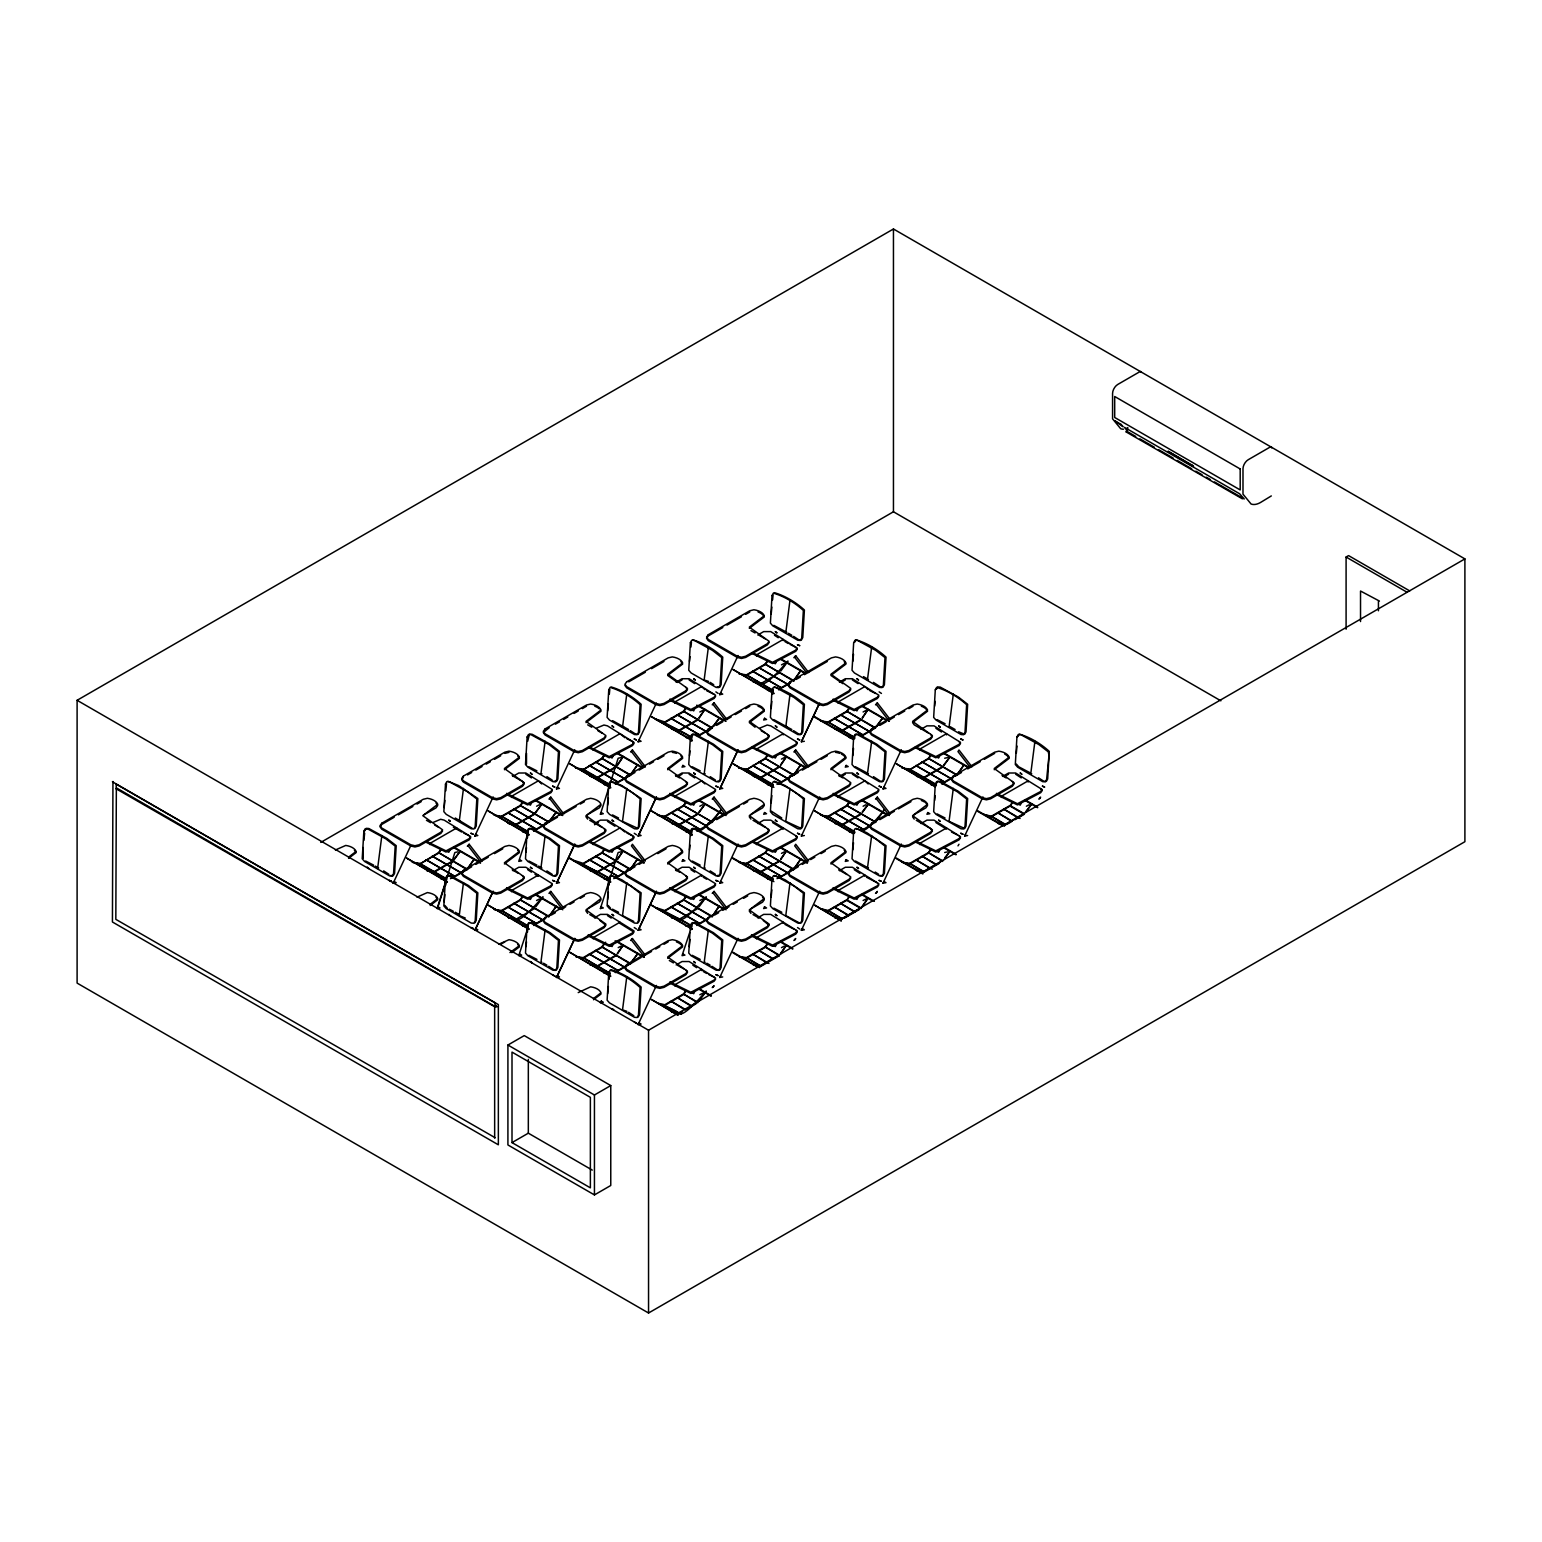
<?xml version="1.0" encoding="UTF-8"?>
<svg xmlns="http://www.w3.org/2000/svg" width="1542" height="1542" viewBox="0 0 1542 1542"><rect width="100%" height="100%" fill="white"/><g stroke="black" fill="none" stroke-linecap="round" stroke-linejoin="round"><path stroke-width="1.5" d="M363.218 847.522L363.257 858.335M363.931 840.351L364.644 833.162M444.154 807.584L444.867 800.394M445.811 790.815L446.525 783.644M444.154 901.839L444.867 894.649M445.811 885.089L446.525 877.899L447.855 875.471L450.457 875.644L468.479 885.532L477.847 892.799L476.227 920.362L474.897 922.791M526.497 753.267L526.516 764.061M527.672 741.297L529.484 734.069L532.106 734.262L550.128 744.131L559.495 751.397L557.857 778.961L556.527 781.389L553.906 781.216M526.015 852.321L526.497 847.522M527.441 837.942L528.154 830.772L529.484 828.343L532.106 828.517L550.128 838.405L559.495 845.652L557.857 873.215L556.527 875.663L553.906 875.471M526.015 946.576L526.497 941.796M527.441 932.216L528.154 925.027L529.484 922.598L532.106 922.791L550.128 932.659L559.495 939.926L557.857 967.489L556.527 969.918L553.906 969.725L548.663 966.314M607.664 710.92L608.377 703.73M609.321 694.17L609.784 689.37M607.664 805.175L608.377 798.004M609.321 788.425L609.784 783.644M607.664 899.449L608.377 892.259M609.071 885.089L609.784 877.899M607.664 993.703L608.377 986.533M609.071 979.343L609.784 972.154M689.525 661.402L690.006 656.603M690.951 647.023L691.433 642.243M689.525 755.657L690.006 750.877M690.951 741.297L692.763 734.069L695.365 734.262L713.387 744.131L722.755 751.397L721.116 778.961L719.786 781.389L717.184 781.216M689.525 849.912L690.006 845.132M690.951 835.552L692.763 828.343L695.365 828.517L713.387 838.405L722.755 845.652L721.116 873.215L719.786 875.663L717.184 875.471M689.293 946.576L690.006 939.386M690.951 929.826L692.763 922.598L695.365 922.791L713.387 932.659L722.755 939.926L721.116 967.489L719.786 969.918L717.184 969.725L711.922 966.314M771.173 614.256L771.867 607.085M772.581 599.896L773.062 595.116M771.173 708.53L771.867 701.34M772.581 694.17L773.062 689.37M771.173 802.784L771.867 795.614M771.173 897.058L771.867 889.869M852.803 661.402L853.516 654.213M852.803 755.657L853.516 748.468M852.803 849.912L853.516 842.742M934.664 706.14L935.146 701.34M934.664 800.394L935.146 795.614M949.062 727.072L953.303 694.131M1016.313 753.267L1017.026 746.077M446.197 880.945L437.986 906.812L440.01 907.968L437.118 908.527L454.871 852.514L457.801 851.859M519.635 859.684L521.659 860.841L518.748 861.38L527.827 833.817M519.635 953.939L521.659 955.115L518.748 955.654L527.827 928.091M600.397 814.253L601.264 812.557L603.288 813.713L600.397 814.253L618.149 758.24L621.079 757.585M600.397 908.527L601.264 906.812L603.288 907.968L600.397 908.527L618.149 852.514L621.079 851.859M682.894 953.939L684.918 955.115L682.027 955.654L689.737 932.39M1242.389 498.837L1126.238 431.991L1127.722 427.886M1127.568 427.577L1126.238 431.991M412.389 862.248L419.906 863.385L446.37 878.67M508.282 823.351L515.799 824.469L534.457 813.713L541.936 803.922M508.282 917.625L515.799 918.743C521.138 926.588 558.416 876.049 535.845 906.754M575.648 767.993L583.165 769.111L609.649 784.396M604.156 784.454L609.861 785.129M604.156 878.709L609.861 879.383M604.156 972.983L609.861 973.657M671.541 917.625L679.058 918.743C684.397 926.588 721.675 876.049 699.104 906.754M738.926 767.993L746.444 769.111L772.908 784.396M834.82 917.625L842.337 918.743L860.995 907.968L846.731 899.738L828.073 910.512L820.826 908.72L827.919 911.206L846.905 900.239L849.353 896.808M902.186 767.993L909.722 769.111L936.187 784.396M902.186 862.248L909.722 863.385L923.966 871.615L940.562 862.036M998.079 823.351L1005.596 824.469L1024.274 813.713L1010.01 805.483L991.352 816.238L984.085 814.446L991.178 816.952L1010.183 805.984L1012.612 802.553M393.21 883.18L394.154 881.504L396.178 882.66L393.21 883.18L410.48 846.211M474.84 836.034L475.784 834.376L477.808 835.533L474.84 836.034L493.132 796.906M493.093 891.604L475.784 928.631L477.808 929.787L474.84 930.308L493.132 891.18M556.489 788.906L557.414 787.23L559.438 788.405L556.489 788.906L574.78 749.778M574.742 844.457L557.414 881.504L559.438 882.66L556.489 883.18L574.78 844.033M638.118 741.779L639.063 740.102L641.087 741.278L638.118 741.779L656.372 703.075M574.742 938.731L557.414 975.758L559.438 976.934L556.489 977.435L574.78 938.307M656.372 797.33L639.063 834.376L641.087 835.533L638.118 836.034L656.41 796.906M719.748 694.652L720.692 692.975L722.716 694.131L719.748 694.652L738.04 655.504M656.372 891.604L639.063 928.631L641.087 929.787L638.118 930.308L656.41 891.18M738.001 750.202L720.692 787.23L722.716 788.405L719.748 788.906L738.04 749.778M638.118 1024.563L639.063 1022.886L641.087 1024.061L638.118 1024.563L656.41 985.434M719.748 883.18L720.692 881.504L722.716 882.66L719.748 883.18L738.04 844.033M804.346 741.278L801.377 741.779L818.667 704.81M819.65 703.075L801.377 741.779M722.716 976.934L719.748 977.435L738.04 938.307M804.346 835.533L801.377 836.034L819.689 796.906M801.377 930.308L802.322 928.631L804.346 929.787L801.377 930.308L819.689 891.18M883.026 788.906L883.971 787.23L885.975 788.405L883.026 788.906L901.318 749.778M883.026 883.18L883.971 881.504L885.975 882.66L883.026 883.18L901.318 844.033M967.624 835.533L964.656 836.034L982.948 796.906M437.118 908.527L437.986 906.812M531.296 803.459L530.409 805.155L528.386 803.999M531.296 897.714L530.409 899.429L528.386 898.254M694.555 709.185L693.688 710.901L691.664 709.725M612.926 944.841L612.058 946.557L610.034 945.381M694.555 803.459L693.688 805.155L691.664 803.999M776.204 662.058L775.318 663.773L773.294 662.597M694.555 897.714L693.688 899.429L691.664 898.254M694.555 991.969L693.688 993.684L691.664 992.528M857.834 709.185L856.947 710.901L854.943 709.725M776.204 944.841L775.318 946.557L773.294 945.381M857.834 803.459L856.947 805.155L854.943 803.999M857.834 897.714L856.947 899.429L854.943 898.254M1021.093 803.459L1020.226 805.155L1018.202 803.999M364.876 830.772L366.206 828.343L368.827 828.517L386.849 838.405L396.217 845.652L394.579 873.215L393.249 875.663L390.646 875.471M474.897 828.517L476.227 826.088L477.847 798.525L458.494 785.495L447.855 781.196M638.157 922.791L639.487 920.362L641.125 892.799L621.754 879.769L611.114 875.471M638.157 1017.045L639.487 1014.617L641.125 987.053C632.779 979.401 621.908 972.867 611.114 969.725M854.692 642.243L856.022 639.814C866.816 642.956 877.687 649.471 886.033 657.123L884.395 684.706L883.065 687.134L880.443 686.942L873.447 682.374M854.692 736.498L856.022 734.069L858.643 734.262L876.666 744.131L886.033 751.397L884.395 778.961L883.065 781.389L880.443 781.216L873.447 776.648M801.435 922.791L802.765 920.362L804.404 892.799L785.032 879.769L774.392 875.471M936.322 689.37L937.652 686.942L940.273 687.115L958.295 697.003L967.663 704.27L966.024 731.833L964.694 734.262L958.584 731.795M936.322 783.644L937.652 781.196L940.273 781.389L958.295 791.277L967.663 798.525L966.024 826.088L964.694 828.517L949.062 821.346L953.303 788.386M1017.971 736.498L1019.301 734.069C1030.095 737.211 1040.946 743.726 1049.292 751.397L1047.673 778.961L1046.343 781.389L1043.722 781.216L1038.479 777.785M474.84 930.308L475.784 928.631M556.489 883.18L557.414 881.504M556.489 977.435L557.414 975.758M638.118 836.034L639.063 834.376M638.118 930.308L639.063 928.631M719.748 788.906L720.692 787.23M719.748 977.435L720.692 975.758M801.377 836.034L802.322 834.376M964.656 836.034L965.6 834.376M1271.321 495.926L1260.508 502.499A20.894 12.066 -60 0 1 1251.082 504.022L1242.987 494.134L1242.987 468.691A7.421 4.279 -60 0 1 1248.249 459.709L1270.203 447.026A2.159 1.253 -60 0 1 1271.726 447.912M482.087 861.034L469.173 844.264L468.17 845.864L479.678 860.802M563.717 813.887L550.802 797.137L549.819 798.737L562.753 815.545M645.346 766.76L632.432 749.99L631.449 751.609L642.956 766.547M563.717 908.161L550.802 891.392L549.819 892.991L562.753 909.799M726.995 719.632L714.081 702.863L713.079 704.463L726.031 721.27M808.625 672.505L795.711 655.736L794.708 657.335L806.215 672.273M726.995 813.887L714.081 797.137L713.079 798.737L726.031 815.545M645.346 955.288L632.432 938.519L631.449 940.138L644.383 956.927M808.625 766.76L795.711 749.99L794.708 751.609L806.215 766.547M726.995 908.161L714.081 891.392L713.079 892.991L726.031 909.799M890.254 719.632L877.34 702.863L876.357 704.463L889.291 721.27M713.079 987.266L714.081 985.646L712.231 987.612M890.254 813.887L877.34 797.137L876.357 798.737L889.291 815.545M794.708 940.138L795.711 938.519L793.86 940.485M876.357 892.991L877.34 891.392L875.509 893.358M957.987 845.864L958.989 844.264M1039.616 798.737L1040.619 797.137L1038.768 799.084M440.973 849.218L438.564 852.61L419.906 863.983L446.37 879.268M441.166 849.681L438.738 853.112L419.732 864.079L412.35 862.248M460.345 850.991L452.982 861.342L433.996 872.309L426.594 870.478L434.15 871.615L452.828 860.841L460.306 851.049M450.495 878.651L467.072 869.071L474.3 858.913L467.245 869.572L452.037 878.342M522.603 802.091L520.194 805.483L501.535 816.238L494.018 815.12L501.362 816.952L520.367 805.984L522.815 802.553M541.974 803.864L534.631 814.215L515.626 825.182L508.243 823.351M548.875 822.445L556.238 812.094M604.252 754.963L601.843 758.336L583.165 769.709L609.649 784.994M604.445 755.407L601.997 758.837L583.011 769.805L575.609 767.974M522.603 896.345L520.194 899.738L501.535 910.512L494.018 909.394L501.362 911.206L520.367 900.239L522.815 896.808M617.301 764.871L623.315 756.409L617.475 765.352M615.836 783.182L630.35 774.797L637.578 764.639L630.505 775.298L615.316 784.088M685.882 707.817L683.472 711.209L664.814 721.984C633.897 711.594 689.409 732.739 691.279 737.866M686.074 708.279L683.646 711.71L664.641 722.678L691.279 737.269M548.701 916.199L520.194 899.738L548.701 916.796L556.199 906.407M548.875 916.7L556.238 906.349M604.252 849.218L601.843 852.61L583.165 863.385C552.248 852.996 607.76 874.141 609.649 879.268M604.445 849.681L601.997 853.112L583.011 864.079L609.649 878.67M698.931 717.743L704.945 709.281L699.104 718.225M617.301 859.145L623.315 850.683L617.475 859.626M697.466 736.054L711.98 727.67L719.478 717.878M713.368 726.455L719.516 717.82M767.511 660.689L765.102 664.082L746.444 674.856L738.926 673.719L746.27 675.55L765.275 664.583L767.704 661.152M613.755 878.651L630.35 869.071L637.578 858.913L630.505 869.572M685.882 802.091L683.472 805.483L664.814 816.238L657.297 815.12L664.641 816.952L683.646 805.984L686.074 802.553M780.753 671.098C803.382 640.277 766.046 690.951 760.707 683.087L753.171 681.95L760.534 683.781L779.52 672.813M604.252 943.492L601.843 946.865L583.165 957.64L575.648 956.522L583.011 958.334L601.997 947.366L605.659 942.22M698.931 812.017L705.214 803.922M699.104 812.499L705.253 803.864M793.783 681.044L800.838 670.385L793.61 680.542L765.102 664.082L793.61 681.14M617.301 953.399L623.315 944.938L617.475 953.881M712.153 822.445C736.98 787.191 703.788 836.246 697.466 830.309M767.511 754.963L765.102 758.336L746.444 769.709L772.908 784.994M767.704 755.407L765.275 758.837L746.27 769.805L738.888 767.974M615.836 971.711L630.35 963.326L637.829 953.534M630.505 963.827L637.868 953.476M685.882 896.345L683.472 899.738L664.814 910.512C633.897 900.123 689.409 921.268 691.279 926.395M686.074 896.808L683.646 900.239L664.641 911.206L691.279 925.798M780.56 764.871L786.593 756.409L780.753 765.352M777.033 784.377L793.61 774.797L800.838 764.639L793.783 775.298M849.141 707.817L846.731 711.209L828.073 721.984L820.556 720.866L827.919 722.678L846.905 711.71L849.353 708.279M711.98 916.199L683.472 899.738L711.98 916.796L719.208 906.041L712.153 916.7M767.511 849.218L765.102 852.61L746.444 863.385L738.926 862.248L746.27 864.079L765.275 853.112L767.704 849.681M862.209 717.743L868.223 709.281L862.383 718.225M685.882 990.619L683.472 993.992L664.814 1004.767C645.038 999.91 676.803 1009.181 679.058 1013.595L682.701 1011.513M686.074 991.063L683.646 994.494L664.641 1005.461L681.101 1014.173M780.56 859.145L786.593 850.683L780.753 859.626M860.744 736.054L875.258 727.67L882.737 717.878M876.646 726.455L882.776 717.82M678.904 1013.692L671.502 1011.88L679.058 1012.998C684.397 1020.862 721.675 970.303 699.104 1001.009M777.033 878.651L793.61 869.071L800.838 858.913L793.783 869.572M849.141 802.091L846.731 805.483L828.073 816.238L820.556 815.12L827.919 816.952L846.905 805.984L849.353 802.553M767.511 943.492L765.102 946.865L746.444 957.64L738.926 956.522L746.27 958.334L765.275 947.366L767.704 943.935M862.209 812.017L868.493 803.922M862.383 812.499L868.532 803.864M780.56 953.399L786.593 944.938L780.753 953.881M875.413 822.445C900.258 787.191 867.067 836.246 860.744 830.309M930.79 754.963L928.38 758.336L909.722 769.709L936.187 784.994M930.982 755.407L928.535 758.837L909.549 769.805L902.147 767.974M849.141 896.345L846.731 900.335L860.995 908.566M943.839 764.871L950.123 756.775M944.012 765.352L950.161 756.717M862.209 906.272L868.223 897.81L862.383 906.754M956.888 774.797L964.116 764.639L957.062 775.298L928.38 758.336L956.888 774.797L942.374 783.182M930.79 849.218L928.38 852.61L909.722 863.385L923.966 872.213M930.982 849.681L928.535 853.112L909.549 864.079L902.147 862.248M945.034 857.448L950.123 851.049M944.012 859.626L950.161 850.991M1012.419 802.091L1010.01 806.081L1024.274 814.311M1025.469 812.017L1031.752 803.922M1025.661 812.499L1031.791 803.864M463.39 777.303L461.675 779.693L463.39 782.083L492.418 798.852L496.582 799.835L500.726 798.852L522.487 786.285L524.203 783.876L522.487 781.486L512.214 775.549M442.573 831.022L440.858 833.412L419.077 845.98L414.933 846.963L410.789 845.98L381.761 829.211L380.045 826.82L381.761 824.43L394.193 817.241M504.407 769.728L519.384 758.356A13.917 8.038 0 0 0 517.669 755.946M463.39 871.558L461.675 873.948L463.39 876.357L492.418 893.107L496.582 894.109L500.726 893.107L522.487 880.54L524.203 878.15L522.487 875.76M586.037 722.581L601.014 711.209M552.306 790.68L550.841 792.704L527.634 804.924L506.605 794.573M504.407 863.983L519.384 852.61A13.917 8.038 0 0 0 517.669 850.22M605.852 736.748L604.136 739.138L582.356 751.725L578.211 752.708L574.067 751.725L545.039 734.956L543.304 732.566L549.183 727.766M601.014 805.483L599.298 807.873L587.675 814.581L586.037 816.855L587.675 819.13M626.669 777.303L624.953 779.693L626.669 782.083L655.697 798.852L659.841 799.835L663.985 798.852L685.766 786.285L687.481 783.876L685.766 781.486M552.306 884.935L550.841 886.978L527.634 899.179L506.605 888.828M749.316 628.326L764.292 616.954A13.917 8.038 0 0 0 758.066 611.962M715.584 696.406L714.119 698.449L690.912 710.65L669.864 700.299M667.686 769.728L682.643 758.356A13.917 8.038 0 0 0 680.928 755.946M769.111 642.494L767.396 644.884L745.634 657.451L741.471 658.453L737.327 657.451L708.298 640.701L706.583 638.292L708.298 635.902L722.812 627.517M601.014 899.738L599.298 902.128L587.675 908.855L586.037 911.11L587.675 913.384M626.669 871.558L624.953 873.948L626.669 876.357L655.697 893.107L659.841 894.109L663.985 893.107L685.766 880.54L687.481 878.15L685.766 875.76M789.928 683.029L788.213 685.438L789.928 687.828L818.975 704.578L823.12 705.581L827.264 704.578L849.025 692.011L850.76 689.621M715.584 790.68L714.119 792.704L690.912 804.924L669.864 794.573M667.686 863.983L682.643 852.61A13.917 8.038 0 0 0 680.928 850.22M601.014 994.012L593.477 999.756M626.669 965.832L624.953 968.222L626.669 970.612L655.697 987.381L659.841 988.364L663.985 987.381L685.766 974.814L687.481 972.404L685.766 970.014M764.292 805.483L762.558 807.873L750.954 814.581L749.316 816.855L750.954 819.13M789.928 777.303L788.213 779.693L789.928 782.083L818.975 798.852L823.12 799.835L827.264 798.852L849.025 786.285L850.76 783.876M715.584 884.935L714.119 886.978L690.912 899.179L669.864 888.828M667.686 958.257L682.643 946.865A13.917 8.038 0 0 0 676.437 941.892M878.844 696.406L877.398 698.449L854.172 710.65L833.143 700.299M830.945 769.728L845.922 758.356A13.917 8.038 0 0 0 841.412 754.077M871.577 730.176L869.861 732.566L871.577 734.956L900.605 751.725L904.749 752.708L908.893 751.725L930.674 739.138L932.39 736.748L930.674 734.358M789.928 871.558L788.213 873.948L789.928 876.357L818.975 893.107L823.12 894.109L827.264 893.107L849.025 880.54L850.76 878.15M715.584 979.209L714.119 981.232L690.912 993.453L669.864 983.102M878.844 790.68L877.398 792.704L854.172 804.924L833.143 794.573M830.945 863.983L845.922 852.61A13.917 8.038 0 0 0 844.206 850.22M871.577 824.43L869.861 826.82L871.577 829.211L900.605 845.98L904.749 846.963L908.893 845.98L930.674 833.412L932.39 831.022L930.674 828.613L916.276 820.305M953.207 777.303L951.491 779.693L953.207 782.083L982.235 798.852L986.379 799.835L990.523 798.852L1012.304 786.285L1014.019 783.876L1012.304 781.486M878.844 884.935L877.398 886.978L854.172 899.179L833.143 888.828M994.224 769.728L1009.181 758.356A13.917 8.038 0 0 0 1004.69 754.077M467.322 846.211L469.173 844.264M548.952 799.084L550.802 797.137M630.601 751.956L632.432 749.99M712.231 704.829L714.081 702.863M548.952 893.358L550.802 891.392M793.86 657.702L795.711 655.736M712.231 799.084L714.081 797.137M793.86 751.956L795.711 749.99M630.601 940.485L632.432 938.519M875.509 704.829L877.34 702.863M712.231 893.358L714.081 891.392M875.509 799.084L877.34 797.137M77.1 700.299L893.454 228.987L1464.9 558.898L1464.9 841.701L648.546 1313.013L77.1 983.102L77.1 700.299L648.546 1030.229L1464.9 558.898M112.431 781.775L498.355 1004.594L498.355 1144.8L112.431 922L112.951 781.486M495.175 1137.745L115.823 919.34L116.344 788.328M320.755 842.414L893.454 511.771L1220.879 700.82M335.385 850.008L345.736 845.44A13.917 8.038 0 0 1 356.106 851.415L348.569 857.159M398.356 814.851L412.87 806.466M417.015 804.076L421.159 801.686M467.534 774.913L471.698 772.503M475.842 770.113L482.068 766.528M486.212 764.138L490.356 761.729M494.5 759.339L500.726 755.753M555.39 724.181L559.553 721.791M563.697 719.401L567.841 716.991M574.067 713.406L578.211 711.016M582.356 708.626L586.5 706.217M628.731 681.834L645.327 672.254M651.553 668.669L663.985 661.479M726.957 625.127L741.471 616.742M745.634 614.352L749.778 611.962M348.569 858.354L356.106 852.61A13.917 8.038 0 0 0 354.39 850.22M424.397 814.581L436.02 807.873L437.735 805.483A13.917 8.038 0 0 0 436.02 803.093M433.206 822.406L440.665 819.284L444.192 820.132L470.676 836.612L469.211 838.636L446.004 850.856L426.633 841.469M512.869 776.416L518.787 773.005L525.822 773.005L552.306 789.485L550.841 791.509L527.634 803.729L506.605 793.378M596.484 728.132L603.944 725.029L607.452 725.858L633.935 742.357L632.49 744.381L609.263 756.602L589.911 747.195M676.148 682.142L682.046 678.731L689.101 678.731L715.584 695.211L714.119 697.254L690.912 709.455L669.864 699.104M757.777 635.015L763.695 631.603L770.73 631.603L797.214 648.083L795.749 650.126L772.542 662.328L753.171 652.941M678.114 682.2L682.046 679.926M616.087 766.567L597.429 777.341L589.911 776.224L597.255 778.035L616.26 767.068M697.716 719.439L679.058 730.214L671.541 729.096L678.904 730.908L697.89 719.941M417.015 897.155L427.385 892.567A13.917 8.038 0 0 1 437.735 898.543L430.218 904.287M534.187 830.309L548.701 821.944L556.199 812.152M779.096 688.927L791.547 681.737M467.534 869.168L471.698 866.777M475.842 864.387L488.274 857.198M494.5 853.613L502.788 848.813M557.472 817.241L545.039 824.43L543.304 826.82L545.039 829.211L574.067 845.98L578.211 846.963L582.356 845.98L604.136 833.412L605.852 831.022L604.136 828.613M563.697 813.656L576.13 806.466M580.274 804.076L584.437 801.686M628.731 776.108L634.957 772.503M639.101 770.113L645.327 766.528M649.471 764.138L653.615 761.729M657.779 759.339L663.985 755.753M712.443 727.766L706.583 732.566L708.298 734.956L737.327 751.725L741.471 752.708L745.634 751.725L767.396 739.138L769.111 736.748L767.396 734.358M716.606 725.376L722.812 721.791M726.957 719.401L731.12 716.991M735.264 714.601L741.471 711.016M745.634 708.626L749.778 706.217M796.154 679.444L800.298 677.054M804.461 674.664L827.264 661.479M533.686 831.215L546.986 823.524M698.854 735.842L710.245 729.27M778.594 689.814L789.986 683.241M430.218 905.501L437.735 899.738A13.917 8.038 0 0 0 436.02 897.348M512.869 870.671L518.787 867.259L525.822 867.259L552.306 883.739L550.841 885.783L527.634 897.984L506.605 887.633M594.518 823.544L600.416 820.132L607.452 820.132L633.935 836.612L632.49 838.636L609.263 850.856L589.911 841.469M676.148 776.416L682.046 773.005L689.101 773.005L715.584 789.485L714.119 791.509L690.912 803.729L669.864 793.378M759.743 728.132L767.203 725.029L770.73 725.858L797.214 742.357L795.749 744.381L772.542 756.602L753.171 747.195M839.407 682.142L845.324 678.731L852.36 678.731L878.844 695.211L877.398 697.254L854.172 709.455L833.143 699.104M594.518 824.739L598.45 822.464M678.114 776.474L682.046 774.2M841.392 682.2L845.324 679.926M616.087 860.841L597.429 871.615L589.911 870.478L597.255 872.309L616.26 861.342M697.716 813.713L679.058 824.469L671.541 823.351L678.904 825.182L697.89 814.215M779.365 766.567L760.707 777.341L753.171 776.224L760.534 778.035L779.52 767.068M860.995 719.439L842.337 730.214L834.82 729.096L842.163 730.908L861.168 719.941M534.631 908.469L515.626 919.437L508.243 917.606M498.644 944.282L509.014 939.695A13.917 8.038 0 0 1 519.384 945.67L509.92 952.551M534.187 924.583L546.639 917.394M500.726 944.282L504.87 941.892M533.686 925.47L545.078 918.897M551.246 915.1L555.39 912.71M561.616 909.125L565.76 906.715M569.923 904.325L574.067 901.935M580.274 898.35L584.437 895.941M615.316 878.342L634.957 866.777M639.101 864.387L643.265 861.978M657.779 853.613L666.067 848.813M696.945 831.215L712.443 822.04M716.606 819.65L739.408 806.466M743.552 804.076L747.697 801.686M778.594 784.088L788.078 778.594M792.01 776.108L798.236 772.503M802.38 770.113L816.894 761.729M821.038 759.339L827.264 755.753M862.113 735.842L875.721 727.766M879.865 725.376L886.091 721.791M890.235 719.401L894.379 716.991M898.523 714.601L904.749 711.016M908.893 708.626L913.037 706.217M511.848 952.628L519.384 946.865A13.917 8.038 0 0 0 517.669 944.475M594.518 917.798L600.416 914.387L607.452 914.387L633.935 930.867L632.49 932.91L609.263 945.111L588.234 934.76M676.148 870.671L682.046 867.259L689.101 867.259L715.584 883.739L714.119 885.783L690.912 897.984L669.864 887.633M757.777 823.544L763.695 820.132L770.73 820.132L797.214 836.612L795.749 838.636L772.542 850.856L753.171 841.469M839.407 776.416L845.324 773.005L852.36 773.005L878.844 789.485L877.398 791.509L854.172 803.729L833.143 793.378M921.056 729.27L926.954 725.858L934.009 725.858L960.493 742.357L959.028 744.381L935.801 756.602L916.449 747.195M841.392 776.474L845.324 774.2M115.823 788.617L495.175 1007.042M616.087 955.096L597.429 965.87L589.911 964.752L597.255 966.564L616.26 955.597M779.365 860.841L760.707 871.615L753.171 870.478L760.534 872.309L779.52 861.342M860.995 813.713L842.337 824.469L834.82 823.351L842.163 825.182L861.168 814.215M942.625 766.567L923.966 777.341L916.449 776.224L923.812 778.035L942.798 767.068M697.89 908.469L678.904 919.437L671.502 917.606M578.211 992.605L590.644 986.822A13.917 8.038 0 0 1 601.014 992.817L593.477 998.561M697.466 924.583L709.898 917.394M615.316 972.597L641.183 957.447M645.327 955.057L651.553 951.453M655.697 949.062L659.841 946.672M663.985 944.282L668.129 941.892M696.945 925.47L708.356 918.897M714.524 915.1L718.668 912.71M722.812 910.32L729.038 906.715M733.182 904.325L737.327 901.935M743.552 898.35L747.697 895.941M778.594 878.342L798.236 866.777M802.38 864.387L806.524 861.978M810.668 859.588L814.812 857.198M821.038 853.613L825.182 851.203M862.113 830.116L875.721 822.04M879.865 819.65L894.379 811.265M898.523 808.875L910.975 801.686M941.854 784.088L951.356 778.594M955.288 776.108L961.495 772.503M967.721 768.918L980.172 761.729M984.316 759.339L994.686 753.363M1346.089 629.213L1346.089 557.028L1348.575 555.602L1409.735 590.914M507.916 1045.033L524.241 1035.607L610.767 1085.568L610.767 1185.49L594.441 1194.915L507.916 1144.954L507.916 1045.033L594.441 1094.993L610.767 1085.568M676.148 964.945L682.046 961.533L689.101 961.533L715.584 978.013L714.119 980.037L690.912 992.258L669.864 981.907M757.777 917.798L763.695 914.387L770.73 914.387L797.214 930.867L795.749 932.91L772.542 945.111L751.513 934.76M839.407 870.671L845.324 867.259L852.36 867.259L878.844 883.739L877.398 885.783L854.172 897.984L833.143 887.633M921.056 823.544L926.954 820.132L934.009 820.132L960.493 836.612L959.028 838.636L935.801 850.856L916.449 841.469M1002.686 776.416L1008.603 773.005L1015.638 773.005L1042.122 789.485L1040.657 791.509L1017.45 803.729L996.421 793.378M1004.652 776.474L1008.603 774.2M779.52 955.597L760.534 966.564L753.132 964.733L760.707 965.87L779.365 955.096L765.102 946.865L779.365 955.693M686.498 1009.316L696.001 1003.823M844.072 918.338L859.26 909.568M939.001 863.539L923.812 872.309L916.411 870.478L923.966 871.615M1007.331 824.083L1011.128 821.886M1014.944 819.689L1024.428 814.215M512.002 1142.603L590.374 1187.841L590.374 1097.345L512.002 1052.107L512.002 1142.603L528.328 1133.177L592.263 1170.089M790.024 599.857L785.784 632.818L786.825 632.355L773.795 625.358M708.395 646.985L704.154 679.945L708.51 681.41M626.765 694.131L622.525 727.072L623.546 726.629M545.116 741.259L540.876 774.2L541.917 773.756M463.487 788.386L459.246 821.346L460.287 820.884M381.857 835.513L377.617 868.474L378.638 868.03L375.304 866.103M871.673 646.985L867.433 679.945L868.454 679.502M790.024 694.131L785.784 727.072L786.825 726.629M708.395 741.259L704.154 774.2L705.176 773.756M626.765 788.386L622.525 821.346L638.157 828.517L639.487 826.088L641.125 798.525L621.754 785.495L611.114 781.196M545.116 835.513L540.876 868.474L541.917 868.03L538.582 866.103M463.487 882.641L459.246 915.601L465.279 918.03M871.673 741.259L867.433 774.2L868.454 773.756M790.024 788.386L785.784 821.346L801.435 828.517L802.765 826.088L804.404 798.525L785.032 785.495L774.392 781.196M708.395 835.513L704.154 868.474L705.176 868.03M626.765 882.641L622.525 915.601L633.801 921.461M545.116 929.787L540.876 962.728L541.917 962.285M1034.933 741.259L1030.692 774.2L1031.733 773.756M871.673 835.513L867.433 868.474L868.454 868.03L855.424 861.014M790.024 882.641L785.784 915.601L798.814 922.598M708.395 929.787L704.154 962.728L705.176 962.285M626.765 976.915L622.525 1009.875L626.881 1011.34M1360.526 621.561L1360.526 591.029L1379.435 601.072M504.87 753.363L509.014 752.361M784.358 663.33L781.486 664.853M702.709 710.457L699.837 711.98M865.987 710.457L863.115 711.98M539.449 804.712L536.577 806.235M784.358 757.585L781.486 759.107M702.709 804.712L699.837 806.235M944.687 758.24L947.617 757.585M865.987 804.712L863.115 806.235M539.449 898.986L536.577 900.509M784.358 851.859L781.486 853.381M1029.246 804.712L1026.374 806.235M702.709 898.986L699.837 900.509M944.687 852.514L947.617 851.859M621.079 946.113L618.207 947.636M865.987 898.986L863.115 900.509M784.358 946.113L781.486 947.636M702.709 993.241L699.837 994.763M774.392 592.668C785.186 595.829 796.038 602.344 804.404 609.996L802.765 637.559L801.435 639.988L798.814 639.814L793.571 636.383M692.763 639.814C703.557 642.956 714.409 649.471 722.755 657.123L721.116 684.706L719.786 687.134L717.184 686.942M774.392 686.942C785.186 690.084 796.038 696.598 804.404 704.27L802.765 731.833L801.435 734.262L798.814 734.069L793.571 730.657M611.114 686.942C621.908 690.084 632.779 696.598 641.125 704.27L639.487 731.833L638.157 734.262L635.555 734.069L630.293 730.657M856.022 828.343L866.662 832.641L886.033 845.652L884.395 873.215L883.065 875.663L880.443 875.471M773.14 690.874L767.434 690.18L772.947 691.548M854.769 738.001L849.064 737.327L854.576 738.676M936.418 785.129L930.713 784.454L936.225 785.822M691.51 738.001L685.805 737.327L691.317 738.676M998.04 823.351L1005.442 825.182M773.14 785.129L767.434 784.454L772.947 785.822M854.769 832.256L849.064 831.581L854.576 832.95M604.117 784.435L609.688 785.822M691.51 832.256L685.805 831.581L691.317 832.95M773.14 879.383L767.434 878.709L772.947 880.077M528.231 832.256L522.526 831.581L528.039 832.95M834.781 917.606L842.163 919.437M604.117 878.709L609.688 880.077M691.51 926.53L685.805 925.855L691.317 927.205M446.602 879.383L440.896 878.709L446.409 880.077M528.231 926.53L522.526 925.855L528.039 927.205M604.117 972.963L609.688 974.351M879.152 691.876L881.446 693.437M715.893 691.876L718.167 693.437M634.263 833.278L636.538 834.82M797.522 927.552L799.797 929.094M634.263 927.552L636.538 929.094M552.614 974.679L554.889 976.221M634.263 1021.806L636.538 1023.348M790.121 644.44L795.749 647.255L797.214 649.278L795.749 651.322L772.542 663.523L751.513 653.172M869.881 690.643L875.509 693.437M706.602 690.643L714.119 694.382M951.51 832.044L957.139 834.839M626.842 738.714L632.49 741.509L633.935 743.552L632.49 745.576L609.263 757.797L588.234 747.446M877.398 882.911L866.546 877.244M626.842 832.969L632.49 835.783L633.935 837.807L632.49 839.85L609.263 852.051L588.234 841.701M793.879 929.113L784.917 924.371M463.583 832.969L469.211 835.783L470.676 837.807L469.211 839.85L446.004 852.051L424.975 841.701M708.491 974.371L714.119 977.165M937.054 719.632L945.092 723.738M773.795 719.632L791.817 729.52M855.424 766.76L866.797 772.793M937.054 813.887L945.092 818.012M612.521 720.654L628.538 729.52M692.165 766.76L700.184 770.865M781.813 818.012L771.424 811.208M528.887 766.76L536.924 770.865M612.521 814.928L618.554 818.012M692.165 861.014L700.184 865.139M773.795 908.161L781.813 912.266M528.887 861.014L536.924 865.139M612.521 909.182L618.554 912.266M692.165 955.288L700.184 959.394M365.608 861.014L373.646 865.139M449.262 909.182L453.271 911.245M528.887 955.288L536.924 959.394M1346.089 557.028L1407.248 592.359M1135.722 436.463L1129.033 432.57M1139.866 438.853L1154.38 447.238M1158.524 449.628L1173.038 458.013M1177.182 460.403L1191.696 468.787M1195.84 471.177L1202.066 474.763M1206.21 477.172L1210.354 479.562M1214.518 481.952L1244.24 498.953L1239.575 493.748L1124.465 427.346L1127.973 431.721M788.482 633.319L791.817 635.246M863.462 676.61L866.797 678.538M950.084 726.629L955.096 729.52M1030.056 772.793L1018.703 766.76L1016.332 764.061M784.917 641.588L788.232 643.515M868.204 689.679L864.869 686.556L838.135 701.995L838.135 703.191M750.954 630.601L755.06 632.972M759.165 635.343L765.333 638.908M842.857 683.665L830.945 675.454L845.922 664.082A13.917 8.038 0 0 0 844.206 661.691M928.612 733.163L914.213 724.856L912.594 722.581L927.552 711.209A13.917 8.038 0 0 0 921.345 706.217M1002.03 775.549L1006.136 777.92M780.445 658.607L805.02 672.794M862.074 705.735L888.693 721.097M943.723 752.862L968.28 767.049M1025.353 800.009L1037.631 807.083M780.445 659.205L805.02 673.391M862.074 706.332L886.65 720.519M943.723 753.46L968.28 767.646M1025.353 800.606L1037.631 807.7M914.772 747.446L935.801 757.797L959.028 745.576L960.493 743.552L959.028 741.509M996.421 794.573L1017.45 804.924L1040.657 792.704L1042.122 790.68L1040.657 788.637M875.258 727.67L846.731 711.209L875.258 728.267M1020.091 818.474L1003.784 809.068L1018.048 817.896M1011.822 820.884L997.578 812.653L1011.822 821.481M772.908 690.141L746.444 674.856L772.908 690.739M854.557 737.269L828.073 721.984L854.557 737.866M1005.596 824.469L991.352 816.238L1005.596 825.086M773.911 693.11L732.97 669.459L773.911 693.707M814.6 716.606L853.497 739.061M935.146 786.189L896.23 763.733L935.146 786.786M977.879 810.861L1004.497 826.223M814.6 717.203L853.497 739.659M977.879 811.458L1002.435 825.645M704.945 689.679L701.61 686.556L674.876 701.995L674.876 703.191M868.204 783.934L864.869 780.83L838.135 796.25L838.135 797.445M677.536 682.47L667.686 675.454L682.643 664.082A13.917 8.038 0 0 0 680.928 661.691M755.06 727.226L749.316 722.581L764.292 711.209A13.917 8.038 0 0 0 758.066 706.217M761.228 730.792L765.333 733.163M838.752 775.549L842.857 777.92M698.815 705.735L725.434 721.097M780.445 752.862L805.02 767.049M862.074 800.009L888.693 815.371M943.723 847.136L956.001 854.229M696.753 705.157L723.371 720.519M780.445 753.46L805.02 767.646M862.074 800.606L886.65 814.793M943.723 847.734L956.001 854.827M751.513 747.446L772.542 757.797L795.749 745.576L797.214 743.552L795.749 741.509M914.772 841.701L935.801 852.051L959.028 839.85L960.493 837.807L959.028 835.783M711.98 727.67L683.472 711.209L711.98 728.267M793.61 774.797L765.102 758.336L793.61 775.395M942.625 860.841L928.38 852.61L942.625 861.438M936.418 864.426L922.155 856.195L936.418 865.023M932.235 869.187L915.929 859.781L930.192 868.609M854.557 831.523L828.073 816.238L854.557 832.14M692.281 740.237L651.322 716.606L692.281 740.835M773.911 787.364L732.97 763.733L771.867 786.786M853.497 833.316L814.6 810.861L853.497 833.914M896.23 857.988L922.848 873.37M896.23 858.586L922.848 873.967M624.973 737.77L619.98 733.684L593.227 749.123L593.227 750.318M704.945 783.934L701.61 780.83L674.876 796.25L674.876 797.445M587.675 724.856L591.781 727.226M597.949 730.792L602.074 733.163M675.473 775.549L679.598 777.92M752.997 820.305L765.333 827.437M838.752 869.823L846.982 874.565M617.166 752.862L641.742 767.049M698.815 800.009L725.434 815.371M780.445 847.136L807.064 862.498M862.074 894.264L874.372 901.357M617.166 753.46L641.742 767.646M698.815 800.606L723.371 814.793M780.445 847.734L807.064 863.096M862.074 894.861L872.309 900.779M751.513 841.701L772.542 852.051L795.749 839.85L797.214 837.807L795.749 835.783M630.35 774.797L601.843 758.336L630.35 775.395M793.61 869.071L765.102 852.61L793.61 869.669M854.769 911.553L840.525 903.323L854.769 912.151M848.563 915.158L834.299 906.927L848.563 915.755M691.279 831.523L664.814 816.238L691.279 832.14M772.908 878.67L746.444 863.385L772.908 879.268M842.337 918.743L828.073 910.512L842.337 919.34M610.651 787.364L569.692 763.733L610.651 787.962M692.281 834.511L651.322 810.861L692.281 835.109M732.97 857.988L773.911 881.638M841.219 920.497L814.6 905.115L841.219 921.094M732.97 858.586L771.867 881.06M541.666 783.934L538.331 780.83L511.597 796.25L511.597 797.445M624.973 832.044L619.98 827.958L593.227 843.397L593.227 844.592M703.268 877.244L706.602 879.171M589.738 820.305L602.074 827.437M675.473 869.823L679.598 872.194M752.997 914.579L759.165 918.126M763.29 920.516L769.111 925.277L767.396 927.667L745.634 940.235L741.471 941.237L737.327 940.235L708.298 923.485L706.583 921.094M535.537 800.009L562.155 815.371M617.166 847.136L643.785 862.498M698.815 894.264L723.371 908.45M780.445 941.391L792.723 948.484M535.537 800.606L560.112 814.793M617.166 847.734L643.785 863.096M698.815 894.861L723.371 909.048M780.445 941.989L792.723 949.082M751.513 935.955L772.542 946.325L795.749 934.105L797.214 932.081L795.749 930.038M630.35 869.071L601.843 852.61L630.35 869.669M773.14 958.7L758.876 950.47L773.14 959.297M768.957 963.461L752.669 954.055L766.914 962.883M528.019 831.523L501.535 816.238L528.019 832.14M760.707 965.87L746.444 957.64L760.707 966.468M529.002 834.511L488.062 810.861L529.002 835.109M569.692 857.988L610.651 881.638M692.281 928.766L651.322 905.115L692.281 929.363M732.97 952.262L759.589 967.624M569.692 858.586L610.651 882.236M732.97 952.86L757.546 967.046M455.275 818.012L472.276 828.343M706.853 963.249L710.187 965.176M453.367 827.225L461.694 832.044M534.997 874.353L538.331 876.28L538.331 875.085L511.597 890.524L511.597 891.719M703.268 971.499L706.602 973.426M426.459 820.305L430.565 822.676M434.69 825.066L438.795 827.437M512.214 869.823L518.382 873.37M589.738 914.579L595.906 918.126M600.011 920.516L605.852 925.277L604.136 927.667L582.356 940.235L578.211 941.237L574.067 940.235L545.039 923.485L543.304 921.094M669.305 960.512L673.43 962.883M677.536 965.273L683.704 968.819M453.907 847.136L480.526 862.498M535.537 894.264L560.112 908.45M617.166 941.391L643.785 956.753M698.815 988.518L711.093 995.612M453.907 847.734L480.526 863.096M535.537 894.861L560.112 909.048M615.123 940.813L643.785 957.37M698.815 989.116L711.093 996.209M588.234 935.955L609.263 946.325L632.49 934.105L633.935 932.081L619.98 923.407L619.98 922.212L593.227 937.652L593.227 938.847M467.072 869.071L438.564 852.61L467.072 869.669M630.35 963.326L601.843 946.865L630.35 963.923M697.716 1002.223L683.472 993.992L697.716 1002.82M691.51 1005.827L677.246 997.597L691.51 1006.425M685.284 1009.412L671.021 1001.182L685.284 1010.01M528.019 925.798L501.535 910.512L528.019 926.395M609.649 972.925L583.165 957.64L609.649 973.522M447.373 881.638L406.433 857.988L447.373 882.236M529.002 928.766L488.062 905.115L529.002 929.363M610.651 975.893L569.692 952.262L610.651 976.491M677.94 1014.752L651.322 999.389L677.94 1015.349M455.275 912.266L458.61 914.194M543.574 963.249L546.909 965.176M710.187 682.374L713.676 684.667M875.201 872.04L878.709 874.333M710.187 776.648L715.43 780.059M710.187 870.902L715.43 874.333M546.909 776.648L552.152 780.059M546.909 870.902L552.152 874.333M628.538 1012.304L633.801 1015.735M383.65 870.902L388.892 874.333M1015.638 774.2L1021.267 777.9M935.878 728.306L941.507 732.007M852.36 679.926L858.007 683.626M774.489 635.265L778.247 637.733M935.878 822.561L946.518 829.153L946.518 827.958L919.784 843.397L919.784 844.592M852.36 774.2L858.007 777.9M689.101 679.926L694.729 683.626M854.249 869.688L859.877 873.389M772.6 822.561L783.24 829.153L783.24 827.958L756.505 843.397L756.505 844.592M689.101 774.2L694.729 777.9M690.97 869.688L694.729 872.155M607.452 821.327L614.969 826.261M525.822 774.2L531.47 777.9M692.859 965.196L696.618 967.663M607.452 915.582L611.21 918.068M527.711 869.688L531.47 872.155M448.838 914.425L450.784 916.121M608.146 905.462L610.516 908.161M444.886 905.462L447.257 908.161M971.903 766.76L958.989 749.99L957.987 751.609L969.494 766.547M808.625 861.034L795.711 844.264L794.708 845.864L807.661 862.672M645.346 861.034L632.432 844.264L631.449 845.864L644.383 862.672M914.213 819.13L912.594 816.855L914.213 814.581L925.836 807.873L927.552 805.483A13.917 8.038 0 0 0 925.836 803.093M685.766 687.231L687.481 689.621L685.766 692.011L663.985 704.578L659.841 705.581L655.697 704.578L626.669 687.828L624.953 685.438M767.396 828.613L769.111 831.022L767.396 833.412L745.634 845.98L741.471 846.963L737.327 845.98L708.298 829.211L706.583 826.82M750.954 913.384L749.316 911.11L750.954 908.855L762.558 902.128L764.292 899.738A13.917 8.038 0 0 0 762.558 897.348M1378.432 601.361L1378.432 610.767M1028.148 782.025L1028.148 780.83L1001.413 796.25L1001.413 797.445M946.518 734.879L946.518 733.684L919.784 749.123L919.784 750.318M893.454 228.987L893.454 511.771M864.869 876.28L864.869 875.085L838.135 890.524L838.135 891.719M783.24 640.624L783.24 639.429L756.505 654.868L756.505 656.063M783.24 734.879L783.24 733.684L756.505 749.123L756.505 750.318M783.24 923.407L783.24 922.212L756.505 937.652L756.505 938.847M701.61 876.28L701.61 875.085L674.876 890.524L674.876 891.719M701.61 970.554L701.61 969.34L674.876 984.779L674.876 985.974M648.546 1030.229L648.546 1313.013M594.441 1094.993L594.441 1194.915M528.328 1059.354L528.328 1133.177M494.654 1007.331L494.654 1138.054M456.702 829.153L456.702 827.958L429.967 843.397L429.967 844.592M1141.292 372.393A2.159 1.253 -60 0 0 1139.769 371.738L1117.815 384.421A7.421 4.279 -60 0 0 1112.572 393.383L1112.572 418.846L1120.668 428.715A20.894 12.066 -60 0 0 1123.52 429.216M835.552 752.361A13.917 8.038 0 0 1 839.696 753.363M921.345 800.491A13.917 8.038 0 0 1 924.583 802.091M672.293 752.361A13.917 8.038 0 0 1 676.437 753.363M594.788 706.217A13.917 8.038 0 0 1 599.298 708.819M363.854 831.215L362.216 858.778L364.587 861.477L389.606 875.914L392.227 876.107L393.557 873.678L395.195 846.115L385.828 838.848L367.806 828.979L365.184 828.786L363.854 831.215M445.484 784.088L443.845 811.651L446.216 814.349L471.254 828.786L473.857 828.979L475.187 826.551L476.825 798.968L467.457 791.721L449.435 781.833L446.814 781.659L445.484 784.088M445.484 878.342L443.845 905.906L446.216 908.604L471.254 923.06L473.857 923.234L475.187 920.805L476.825 893.242L467.457 885.995L449.435 876.107L446.814 875.914L445.484 878.342M527.133 736.96L525.494 764.524L527.865 767.203L552.884 781.659L555.486 781.833L556.835 779.404L558.455 751.841L549.087 744.593L531.065 734.705L528.463 734.532L527.133 736.96M527.133 831.215L525.494 858.778L527.865 861.477L552.884 875.914L555.486 876.107L556.835 873.678L558.455 846.115L549.087 838.848L531.065 828.979L528.463 828.786L527.133 831.215M527.133 925.489L525.494 953.052L527.865 955.732L552.884 970.188L555.486 970.361L556.835 967.933L558.455 940.369L549.087 933.122L531.065 923.234L528.463 923.041L527.133 925.489M608.762 689.814L607.124 717.396L609.495 720.075L634.514 734.532L637.135 734.705L638.465 732.277L640.103 704.713C631.738 697.061 620.886 690.527 610.092 687.385L608.762 689.814M608.762 784.088L607.124 811.651L609.495 814.349L634.514 828.786L637.135 828.979L638.465 826.551L640.103 798.968C631.738 791.316 620.886 784.801 610.092 781.659L608.762 784.088M608.762 878.342L607.124 905.906L609.495 908.604L634.514 923.06L637.135 923.234L638.465 920.805L640.103 893.242L630.736 885.995L612.694 876.107L610.092 875.914L608.762 878.342M608.762 972.617L607.124 1000.18L609.495 1002.878L634.514 1017.315L637.135 1017.508L638.465 1015.06L640.103 987.497C631.738 979.845 620.886 973.33 610.092 970.188L608.762 972.617M690.392 642.686L688.754 670.25L691.124 672.948L716.143 687.404L718.765 687.578L720.095 685.149L721.733 657.586L712.365 650.319L694.343 640.45L691.722 640.258L690.392 642.686M690.392 736.96L688.754 764.524L691.124 767.203L716.143 781.659L718.765 781.833L720.095 779.404L721.733 751.841L712.365 744.593L694.343 734.705L691.722 734.532L690.392 736.96M690.392 831.215L688.754 858.778L691.124 861.477L716.143 875.914L718.765 876.107L720.095 873.678L721.733 846.115L712.365 838.848L694.343 828.979L691.722 828.786L690.392 831.215M690.392 925.489L688.754 953.052L691.124 955.732L716.143 970.188L718.765 970.361L720.095 967.933L721.733 940.369L712.365 933.122L694.343 923.234L691.722 923.041L690.392 925.489M772.022 595.559L770.402 623.122L772.754 625.821L797.792 640.258L800.394 640.45L801.724 638.022L803.363 610.459C795.017 602.787 784.165 596.272 773.352 593.13L772.022 595.559M772.022 689.814L770.402 717.396L772.754 720.075L797.792 734.532L800.394 734.705L801.724 732.277L803.363 704.713L793.995 697.466L775.973 687.578L773.352 687.385L772.022 689.814M772.022 784.088L770.402 811.651L772.754 814.349L797.792 828.786L800.394 828.979L801.724 826.551L803.363 798.968C795.017 791.316 784.165 784.801 773.352 781.659L772.022 784.088M772.022 878.342L770.402 905.906L772.754 908.604L797.792 923.06L800.394 923.234L801.724 920.805L803.363 893.242L793.995 885.995L775.973 876.107L773.352 875.914L772.022 878.342M853.67 642.686L852.032 670.25L854.403 672.948L879.422 687.404L882.043 687.578L883.373 685.149L884.992 657.586L875.644 650.319L857.603 640.45L855 640.258L853.67 642.686M853.67 736.96L852.032 764.524L854.403 767.203L879.422 781.659L882.043 781.833L883.373 779.404L884.992 751.841L875.644 744.593L857.603 734.705L855 734.532L853.67 736.96M853.67 831.215L852.032 858.778L854.403 861.477L879.422 875.914L882.043 876.107L883.373 873.678L884.992 846.115L875.644 838.848L857.603 828.979L855 828.786L853.67 831.215M935.3 689.814L933.662 717.396L936.033 720.075L961.052 734.532L963.673 734.705L965.003 732.277L966.641 704.713C958.276 697.061 947.424 690.527 936.63 687.385L935.3 689.814M935.3 784.088L933.662 811.651L936.033 814.349L961.052 828.786L963.673 828.979L965.003 826.551L966.641 798.968L957.274 791.721L939.251 781.833L936.63 781.659L935.3 784.088M1016.93 736.96L1015.311 764.524L1017.662 767.203L1042.7 781.659L1045.303 781.833L1046.632 779.404L1049.003 755.464L1048.271 751.841L1038.903 744.593L1020.881 734.705L1018.26 734.532L1016.93 736.96M495.946 1005.538L496.852 1006.772L495.946 1005.538M449.647 850.586L448.78 852.283L446.756 851.126L449.647 850.586M612.926 756.312L612.058 758.028L610.034 756.871L612.926 756.312M612.926 850.586L612.058 852.283L610.034 851.126L612.926 850.586M682.894 765.41L682.027 767.126L684.918 766.586L682.894 765.41M601.264 1001.066L600.397 1002.782L603.288 1002.242L601.264 1001.066M682.894 859.684L682.027 861.38L684.918 860.841L682.894 859.684M764.543 718.283L763.656 719.998L766.547 719.459L764.543 718.283M776.204 756.312L775.318 758.028L773.294 756.871L776.204 756.312M764.543 812.557L763.656 814.253L766.547 813.713L764.543 812.557M776.204 850.586L775.318 852.283L773.294 851.126L776.204 850.586M764.543 906.812L763.656 908.527L766.547 907.968L764.543 906.812M846.173 765.41L845.286 767.126L848.196 766.586L846.173 765.41M846.173 859.684L845.286 861.38L848.196 860.841L846.173 859.684M939.463 756.312L938.596 758.028L936.572 756.871L939.463 756.312M927.802 812.557L926.935 814.253L929.826 813.713L927.802 812.557M939.463 850.586L938.596 852.283L936.572 851.126L939.463 850.586M381.761 823.235L380.045 825.625L381.761 828.015L410.789 844.785L414.933 845.768L419.077 844.785L440.858 832.217L442.573 829.827L422.778 815.66L437.735 804.288A13.917 8.038 0 0 0 427.385 798.293L423.24 799.296L381.761 823.235M463.39 776.108L461.675 778.498L463.39 780.888L492.418 797.657L496.582 798.64L500.726 797.657L522.487 785.09L524.203 782.681L504.407 768.533L519.384 757.141A13.917 8.038 0 0 0 509.014 751.166L504.87 752.168L463.39 776.108M545.039 728.961L543.304 731.371L545.039 733.761L574.067 750.511L578.211 751.513L582.356 750.511L604.136 737.943L605.852 735.553L586.037 721.386L601.014 710.014A13.917 8.038 0 0 0 590.644 704.039L586.5 705.022L545.039 728.961M463.39 870.363L461.675 872.753L463.39 875.162L492.418 891.912L496.582 892.914L500.726 891.912L522.487 879.345L524.203 876.955L504.407 862.788L519.384 851.415A13.917 8.038 0 0 0 509.014 845.44L504.87 846.423L463.39 870.363M626.669 681.834L624.953 684.224L626.669 686.633L655.697 703.383L659.841 704.386L663.985 703.383L685.766 690.816L687.481 688.426L667.686 674.259L682.643 662.887A13.917 8.038 0 0 0 672.293 656.911L668.129 657.894L626.669 681.834M545.039 823.235L543.304 825.625L545.039 828.015L574.067 844.785L578.211 845.768L582.356 844.785L604.136 832.217L605.852 829.827L586.037 815.66L601.014 804.288A13.917 8.038 0 0 0 590.644 798.293L586.5 799.296L545.039 823.235M708.298 634.706L706.583 637.097L708.298 639.487L737.327 656.256L741.471 657.239L745.634 656.256L767.396 643.689L769.111 641.299L749.316 627.131L764.292 615.759A13.917 8.038 0 0 0 753.922 609.765L749.778 610.767L708.298 634.706M626.669 776.108L624.953 778.498L626.669 780.888L655.697 797.657L659.841 798.64L663.985 797.657L685.766 785.09L687.481 782.681L667.686 768.533L682.643 757.141A13.917 8.038 0 0 0 672.293 751.166L668.129 752.168L626.669 776.108M545.039 917.49L543.304 919.899L545.039 922.289L574.067 939.039L578.211 940.042L582.356 939.039L604.136 926.472L605.852 924.082L586.037 909.915L601.014 898.543A13.917 8.038 0 0 0 590.644 892.567L586.5 893.55L545.039 917.49M708.298 728.961L706.583 731.371L708.298 733.761L737.327 750.511L741.471 751.513L745.634 750.511L767.396 737.943L769.111 735.553L749.316 721.386L764.292 710.014A13.917 8.038 0 0 0 753.922 704.039L749.778 705.022L708.298 728.961M626.669 870.363L624.953 872.753L626.669 875.162L655.697 891.912L659.841 892.914L663.985 891.912L685.766 879.345L687.481 876.955L667.686 862.788L682.643 851.415A13.917 8.038 0 0 0 672.293 845.44L668.129 846.423L626.669 870.363M789.928 681.834L788.213 684.224L789.928 686.633L818.975 703.383L823.12 704.386L827.264 703.383L849.025 690.816L850.76 688.426L830.945 674.259L845.922 662.887A13.917 8.038 0 0 0 835.552 656.911L831.408 657.894L789.928 681.834M708.298 823.235L706.583 825.625L708.298 828.015L737.327 844.785L741.471 845.768L745.634 844.785L767.396 832.217L769.111 829.827L749.316 815.66L764.292 804.288A13.917 8.038 0 0 0 753.922 798.293L749.778 799.296L708.298 823.235M626.669 964.637L624.953 967.027L626.669 969.417L655.697 986.186L659.841 987.169L663.985 986.186L685.766 973.6L687.481 971.209L667.686 957.042L682.643 945.67A13.917 8.038 0 0 0 672.293 939.695L668.129 940.678L626.669 964.637M789.928 776.108L788.213 778.498L789.928 780.888L818.975 797.657L823.12 798.64L827.264 797.657L849.025 785.09L850.76 782.681L830.945 768.533L845.922 757.141A13.917 8.038 0 0 0 835.552 751.166L831.408 752.168L789.928 776.108M708.298 917.49L706.583 919.899L708.298 922.289L737.327 939.039L741.471 940.042L745.634 939.039L767.396 926.472L769.111 924.082L749.316 909.915L764.292 898.543A13.917 8.038 0 0 0 753.922 892.567L749.778 893.55L708.298 917.49M871.577 728.961L869.861 731.371L871.577 733.761L900.605 750.511L904.749 751.513L908.893 750.511L930.674 737.943L932.39 735.553L912.594 721.386L927.552 710.014A13.917 8.038 0 0 0 917.182 704.039L913.037 705.022L871.577 728.961M789.928 870.363L788.213 872.753L789.928 875.162L818.975 891.912L823.12 892.914L827.264 891.912L849.025 879.345L850.76 876.955L830.945 862.788L845.922 851.415A13.917 8.038 0 0 0 835.552 845.44L831.408 846.423L789.928 870.363M871.577 823.235L869.861 825.625L871.577 828.015L900.605 844.785L904.749 845.768L908.893 844.785L930.674 832.217L932.39 829.827L912.594 815.66L927.552 804.288A13.917 8.038 0 0 0 917.182 798.293L913.037 799.296L871.577 823.235M953.207 776.108L951.491 778.498L953.207 780.888L982.235 797.657L986.379 798.64L990.523 797.657L1012.304 785.09L1014.019 782.681L994.224 768.533L1009.181 757.141A13.917 8.038 0 0 0 998.831 751.166L994.686 752.168L953.207 776.108M799.662 645.655L797.522 644.749L799.662 645.655M962.921 739.909L960.801 739.023L962.921 739.909M1044.57 787.056L1042.431 786.15L1044.57 787.056M799.662 739.909L797.522 739.023L799.662 739.909M881.292 787.056L879.152 786.15L881.292 787.056M962.921 834.183L960.801 833.278L962.921 834.183M636.383 739.909L634.263 739.023L636.383 739.909M718.013 787.056L715.893 786.15L718.013 787.056M799.662 834.183L797.522 833.278L799.662 834.183M881.292 881.311L879.152 880.405L881.292 881.311M554.754 787.056L552.614 786.15L554.754 787.056M718.013 881.311L715.893 880.405L718.013 881.311M473.124 834.183L470.985 833.278L473.124 834.183M554.754 881.311L552.614 880.405L554.754 881.311M718.013 975.585L715.893 974.679L718.013 975.585M391.475 881.311L389.355 880.405L391.475 881.311M473.124 928.438L470.985 927.552L473.124 928.438M1240.192 468.961L1114.693 396.506L1114.693 417.477L1240.192 489.932L1240.192 468.961M1192.486 465.356L1168.065 451.247L1193.527 466.609L1192.486 465.356M1121.227 424.513L1115.059 420.947L1123.039 426.729L1121.227 424.513M787.403 684.128L758.876 667.667L787.403 684.128M869.033 731.255L840.525 714.794L869.033 731.255M950.662 778.402L922.155 761.941L950.662 778.402M781.177 687.713L752.669 671.252L781.177 687.713M862.807 734.859L834.299 718.399L862.807 734.859M944.436 781.987L915.929 765.526L944.436 781.987M875.258 821.944L846.731 805.483L875.258 821.944M705.754 731.255L677.246 714.794L705.754 731.255M787.403 778.402L758.876 761.941L787.403 778.402M869.033 825.529L840.525 809.068L869.033 825.529M699.548 734.859L671.021 718.399L699.548 734.859M781.177 781.987L752.669 765.526L781.177 781.987M862.807 829.114L834.299 812.653L862.807 829.114M711.98 821.944L683.472 805.483L711.98 821.944M624.125 778.402L595.617 761.941L624.125 778.402M705.754 825.529L677.246 809.068L705.754 825.529M787.403 872.656L758.876 856.195L787.403 872.656M617.899 781.987L589.391 765.526L617.899 781.987M699.548 829.114L671.021 812.653L699.548 829.114M781.177 876.242L752.669 859.781L781.177 876.242M548.701 821.944L520.194 805.483L548.701 821.944M542.495 825.529L513.987 809.068L542.495 825.529M624.125 872.656L595.617 856.195L624.125 872.656M705.754 919.784L677.246 903.323L705.754 919.784M536.269 829.114L507.761 812.653L536.269 829.114M617.899 876.242L589.391 859.781L617.899 876.242M699.548 923.388L671.021 906.927L699.548 923.388M460.846 872.656L432.338 856.195L460.846 872.656M542.495 919.784L513.987 903.323L542.495 919.784M624.125 966.93L595.617 950.47L624.125 966.93M454.639 876.242L426.132 859.781L454.639 876.242M536.269 923.388L507.761 906.927L536.269 923.388M617.899 970.516L589.391 954.055L617.899 970.516M495.04 1002.859L116.209 784.146L116.209 787.769L495.04 1006.483L495.04 1002.859M1021.768 774.219L1020.284 773.024L1021.768 774.219M940.138 727.092L938.654 725.897L940.138 727.092M858.508 679.964L857.005 678.769L858.508 679.964M776.86 632.818L775.375 631.642L776.86 632.818M940.138 821.346L938.654 820.171L940.138 821.346M858.508 774.219L857.005 773.024L858.508 774.219M776.86 727.092L775.375 725.897L776.86 727.092M695.23 679.964L693.746 678.769L695.23 679.964M858.508 868.474L857.005 867.298L858.508 868.474M776.86 821.346L775.375 820.171L776.86 821.346M695.23 774.219L693.746 773.024L695.23 774.219M613.6 727.092L612.116 725.897L613.6 727.092M776.86 915.62L775.375 914.425L776.86 915.62M695.23 868.474L693.746 867.298L695.23 868.474M613.6 821.346L612.116 820.171L613.6 821.346M531.951 774.219L530.467 773.024L531.951 774.219M695.23 962.748L693.746 961.553L695.23 962.748M613.6 915.62L612.116 914.425L613.6 915.62M531.951 868.474L530.467 867.298L531.951 868.474M450.322 821.346L448.838 820.171L450.322 821.346M613.6 1009.875L612.116 1008.699L613.6 1009.875M531.951 962.748L530.467 961.553L531.951 962.748M368.692 868.474L367.208 867.298L368.692 868.474"/></g></svg>
